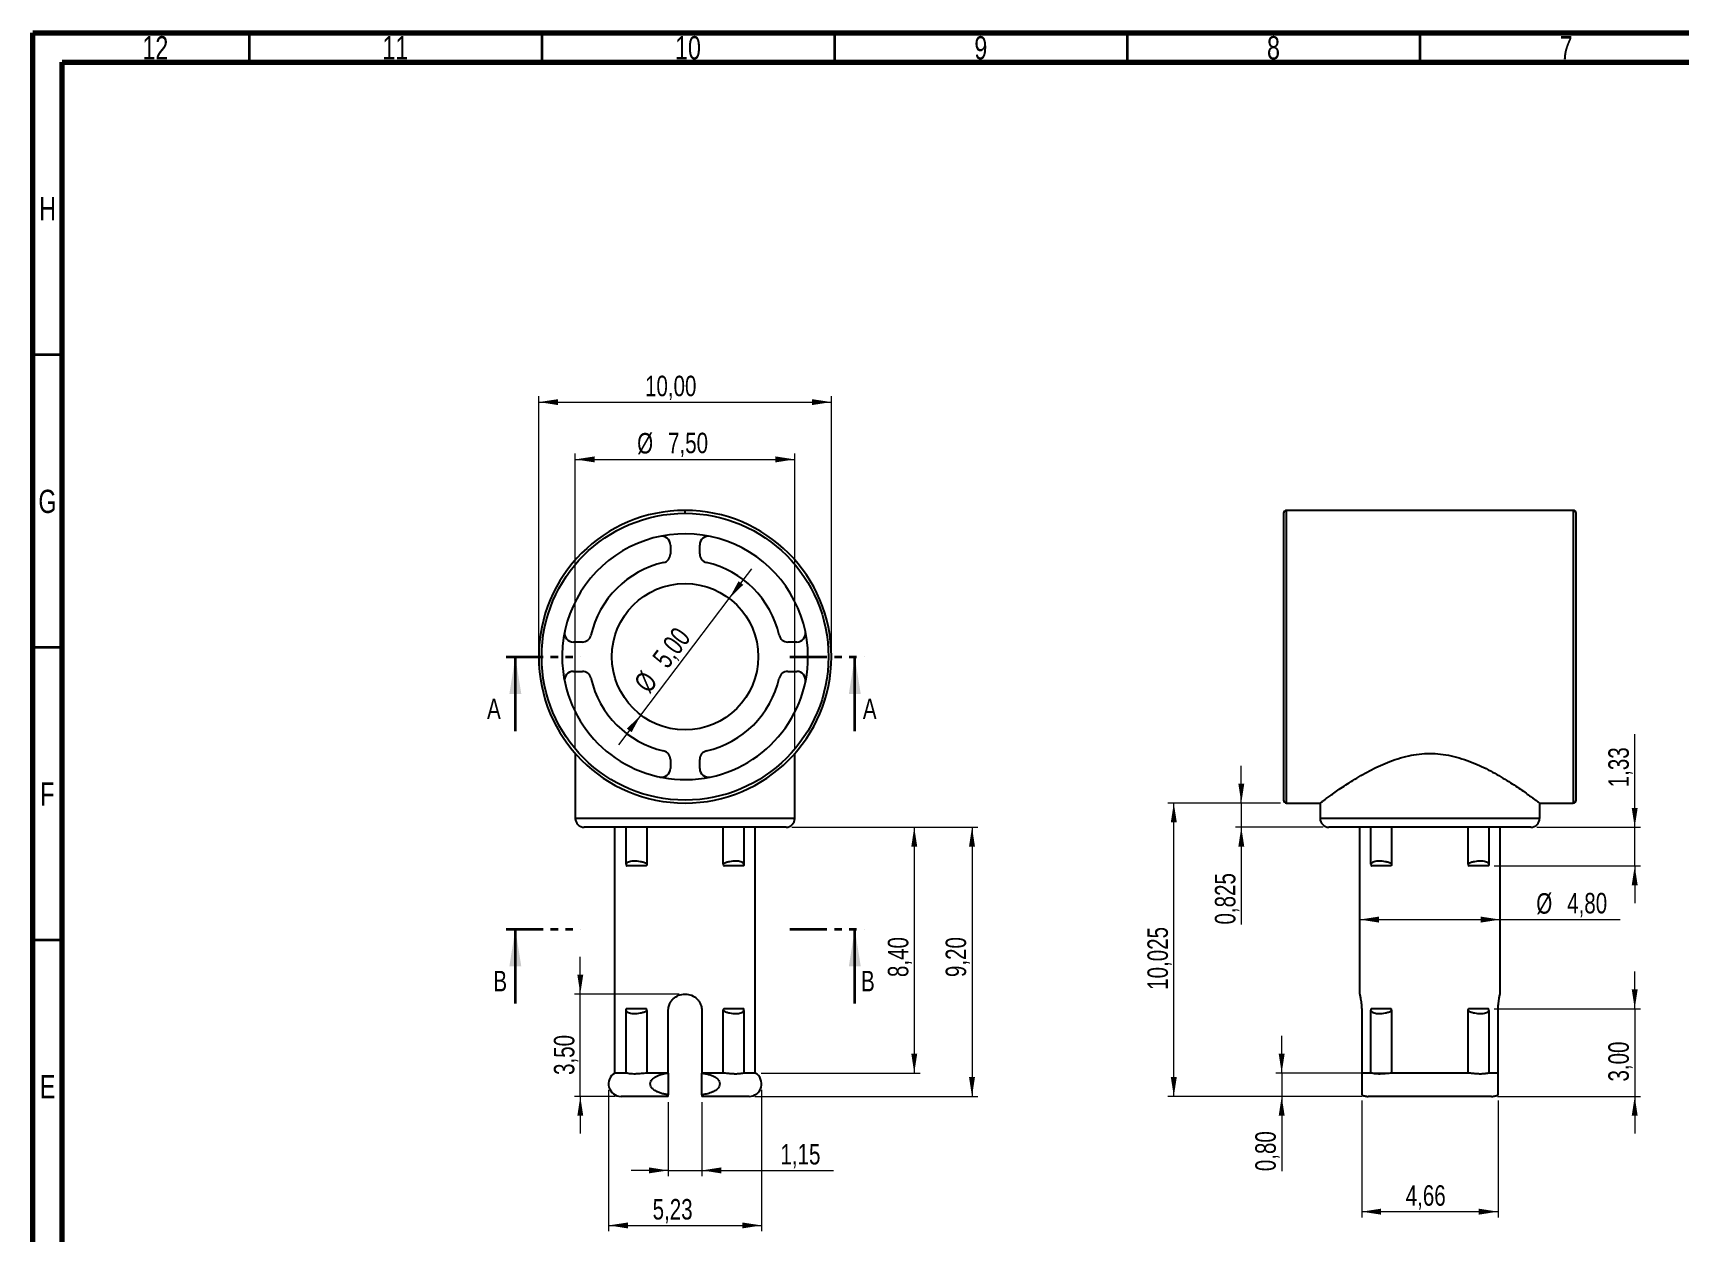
# Model space of a CAD drawing. Header units: millimetres. Extents: x 15 to 589, y 5 to 415.
# Drawn here: x 15 to 296.3, y 210.1 to 415 of the extents above; entities that cross this region are included whole.
import ezdxf

# ---------------------------------------------------------------- set-up
doc = ezdxf.new("R2010")
doc.units = ezdxf.units.MM
doc.linetypes.add('PHANTOM', pattern=[12.7, 6.35, -1.27, 1.27, -1.27, 1.27, -1.27])
doc.styles.add('SLDTEXTSTYLE0', font='TXT', dxfattribs={"width": 0.75})
doc.dimstyles.new('SLDDIMSTYLE0', dxfattribs={"dimtxt": 3.5, "dimasz": 3.302, "dimexe": 0, "dimexo": 0.0625, "dimgap": 0.875, "dimtad": 1, "dimlfac": 0.2, "dimrnd": 1e-09, "dimzin": 12, "dimdsep": 46, "dimtxsty": 'SLDTEXTSTYLE0', "dimsah": 1, "dimcen": 0.09, "dimadec": 0, "dimazin": 3, "dimtfac": 1, "dimtofl": 0, "dimtmove": 0, "dimatfit": 3, "dimfxl": 0, "dimfrac": 2, "dimtolj": 1, "dimtzin": 12, "dimarcsym": 0})
doc.dimstyles.new('SLDDIMSTYLE1', dxfattribs={"dimtxt": 3.5, "dimasz": 3.302, "dimexe": 0, "dimexo": 0.0625, "dimgap": 0.875, "dimtad": 1, "dimlfac": 0.2, "dimrnd": 1e-09, "dimzin": 12, "dimdsep": 46, "dimtxsty": 'SLDTEXTSTYLE0', "dimsah": 1, "dimcen": 0, "dimadec": 0, "dimazin": 3, "dimtfac": 1, "dimtmove": 0, "dimatfit": 3, "dimfxl": 0, "dimfrac": 2, "dimtolj": 1, "dimtzin": 12, "dimarcsym": 0})
doc.dimstyles.new('SLDDIMSTYLE2', dxfattribs={"dimtxt": 3.5, "dimasz": 3.302, "dimexe": 0, "dimexo": 0.0625, "dimgap": 0.875, "dimtad": 1, "dimlfac": 0.2, "dimrnd": 1e-09, "dimzin": 12, "dimdsep": 46, "dimtxsty": 'SLDTEXTSTYLE0', "dimsah": 1, "dimcen": 0.09, "dimadec": 0, "dimazin": 3, "dimtfac": 1, "dimtmove": 0, "dimatfit": 0, "dimfxl": 0, "dimfrac": 2, "dimtolj": 1, "dimtzin": 12, "dimarcsym": 0})
doc.dimstyles.new('SLDDIMSTYLE3', dxfattribs={"dimtxt": 3.5, "dimasz": 3.302, "dimexe": 0, "dimexo": 0.0625, "dimgap": 0.875, "dimtad": 1, "dimdec": 3, "dimlfac": 0.2, "dimrnd": 1e-09, "dimdsep": 46, "dimtxsty": 'SLDTEXTSTYLE0', "dimsah": 1, "dimcen": 0.09, "dimadec": 0, "dimazin": 2, "dimtfac": 1, "dimtdec": 3, "dimtmove": 0, "dimatfit": 0, "dimfxl": 0, "dimfrac": 2, "dimtolj": 1, "dimtzin": 12, "dimarcsym": 0})
doc.dimstyles.new('SLDDIMSTYLE4', dxfattribs={"dimtxt": 3.5, "dimasz": 3.302, "dimexe": 0, "dimexo": 0.0625, "dimgap": 0.875, "dimtad": 1, "dimlfac": 0.2, "dimrnd": 1e-09, "dimdsep": 46, "dimtxsty": 'SLDTEXTSTYLE0', "dimsah": 1, "dimcen": 0.09, "dimadec": 0, "dimazin": 2, "dimtfac": 1, "dimtmove": 0, "dimatfit": 0, "dimfxl": 0, "dimfrac": 2, "dimtolj": 1, "dimtzin": 12, "dimarcsym": 0})
doc.dimstyles.new('SLDDIMSTYLE5', dxfattribs={"dimtxt": 3.5, "dimasz": 3.302, "dimexe": 0, "dimexo": 0.0625, "dimgap": 0.875, "dimtad": 1, "dimdec": 3, "dimlfac": 0.2, "dimrnd": 1e-09, "dimzin": 12, "dimdsep": 46, "dimtxsty": 'SLDTEXTSTYLE0', "dimsah": 1, "dimcen": 0.09, "dimadec": 0, "dimazin": 3, "dimtfac": 1, "dimtdec": 3, "dimtofl": 0, "dimtmove": 0, "dimatfit": 3, "dimfxl": 0, "dimfrac": 2, "dimtolj": 1, "dimtzin": 12, "dimarcsym": 0})

# ---------------------------------------------------------------- blocks, each defined once
blk = doc.blocks.new('_D')
at = {"color": 7, "linetype": 'Continuous', "lineweight": 0}
for p, q in [((144.67, 279.3), (166.58, 279.3)), ((165.58, 279.3), (165.58, 237.3)), ((139.42, 237.3), (166.58, 237.3))]:
    blk.add_line(p, q, dxfattribs=at)
at = {"color": 7, "linetype": 'Continuous', "lineweight": 18}
for points in [[(165.58, 279.3), (165.08, 276), (166.09, 276)], [(165.58, 237.3), (166.09, 240.61), (165.08, 240.61)]]:
    blk.add_solid(points, dxfattribs=at)
at = {"color": 7, "linetype": 'Continuous', "lineweight": 18, "insert": (161.07, 253.7), "char_height": 3.5, "attachment_point": 1, "rotation": 90, "style": 'SLDTEXTSTYLE0'}
blk.add_mtext('8,40', dxfattribs=at)
blk = doc.blocks.new('_D_1')
at = {"color": 7, "linetype": 'Continuous', "lineweight": 0}
for p, q in [((144.67, 279.3), (176.45, 279.3)), ((175.45, 279.3), (175.45, 233.3)), ((138.36, 233.3), (176.45, 233.3))]:
    blk.add_line(p, q, dxfattribs=at)
at = {"color": 7, "linetype": 'Continuous', "lineweight": 18}
for points in [[(175.45, 279.3), (174.94, 276), (175.96, 276)], [(175.45, 233.3), (175.96, 236.61), (174.94, 236.61)]]:
    blk.add_solid(points, dxfattribs=at)
at = {"color": 7, "linetype": 'Continuous', "lineweight": 18, "insert": (170.94, 253.7), "char_height": 3.5, "attachment_point": 1, "rotation": 90, "style": 'SLDTEXTSTYLE0'}
blk.add_mtext('9,20', dxfattribs=at)
blk = doc.blocks.new('_D_2')
at = {"color": 7, "linetype": 'Continuous', "lineweight": 0}
for p, q in [((107.67, 292.89), (107.67, 343.14)), ((145.17, 292.89), (145.17, 343.14)), ((107.67, 342.14), (145.17, 342.14))]:
    blk.add_line(p, q, dxfattribs=at)
at = {"color": 7, "linetype": 'Continuous', "lineweight": 18}
for points in [[(107.67, 342.14), (110.98, 341.63), (110.98, 342.65)], [(145.17, 342.14), (141.87, 342.65), (141.87, 341.63)]]:
    blk.add_solid(points, dxfattribs=at)
at = {"color": 7, "linetype": 'Continuous', "lineweight": 18, "char_height": 3.5, "attachment_point": 1, "style": 'SLDTEXTSTYLE0'}
for s, insert in [('%%c', (118.24, 346.65)), ('7,50', (123.52, 346.7))]:
    blk.add_mtext(s, dxfattribs=dict(at, insert=insert))
blk = doc.blocks.new('_D_3')
at = {"color": 7, "linetype": 'Continuous', "lineweight": 0}
for p, q in [((101.42, 309.43), (101.42, 352.93)), ((101.42, 351.93), (151.42, 351.93)), ((151.42, 309.43), (151.42, 352.93))]:
    blk.add_line(p, q, dxfattribs=at)
at = {"color": 7, "linetype": 'Continuous', "lineweight": 18}
for points in [[(101.42, 351.93), (104.73, 351.42), (104.73, 352.43)], [(151.42, 351.93), (148.12, 352.43), (148.12, 351.42)]]:
    blk.add_solid(points, dxfattribs=at)
at = {"color": 7, "linetype": 'Continuous', "lineweight": 18, "insert": (119.58, 356.44), "char_height": 3.5, "attachment_point": 1, "style": 'SLDTEXTSTYLE0'}
blk.add_mtext('10,00', dxfattribs=at)
blk = doc.blocks.new('_D_4')
at = {"color": 7, "linetype": 'Continuous', "lineweight": 0}
for p, q in [((133.97, 318.39), (137.81, 323.45)), ((118.88, 298.47), (133.97, 318.39)), ((118.88, 298.47), (115.04, 293.4))]:
    blk.add_line(p, q, dxfattribs=at)
at = {"color": 7, "linetype": 'Continuous', "lineweight": 18}
for points in [[(133.97, 318.39), (136.37, 320.72), (135.56, 321.33)], [(118.88, 298.47), (116.48, 296.14), (117.29, 295.53)]]:
    blk.add_solid(points, dxfattribs=at)
at = {"color": 7, "linetype": 'Continuous', "lineweight": 18, "char_height": 3.5, "attachment_point": 1, "rotation": 52.853, "style": 'SLDTEXTSTYLE0'}
for s, insert in [('5,00', (120.63, 308.33)), ('%%c', (117.48, 304.1))]:
    blk.add_mtext(s, dxfattribs=dict(at, insert=insert))
blk = doc.blocks.new('_D_5')
at = {"color": 7, "linetype": 'Continuous', "lineweight": 0}
for p, q in [((123.55, 232.3), (123.55, 219.67)), ((129.3, 232.3), (129.3, 219.67)), ((123.55, 220.67), (117.2, 220.67)), ((123.55, 220.67), (129.3, 220.67)), ((129.3, 220.67), (151.77, 220.67))]:
    blk.add_line(p, q, dxfattribs=at)
at = {"color": 7, "linetype": 'Continuous', "lineweight": 18}
for points in [[(123.55, 220.67), (120.25, 221.18), (120.25, 220.16)], [(129.3, 220.67), (132.6, 220.16), (132.6, 221.18)]]:
    blk.add_solid(points, dxfattribs=at)
at = {"color": 7, "linetype": 'Continuous', "lineweight": 18, "insert": (142.72, 225.18), "char_height": 3.5, "attachment_point": 1, "style": 'SLDTEXTSTYLE0'}
blk.add_mtext('1,15', dxfattribs=at)
blk = doc.blocks.new('_D_6')
at = {"color": 7, "linetype": 'Continuous', "lineweight": 0}
for p, q in [((108.52, 250.8), (108.52, 257.15)), ((125.42, 250.8), (107.52, 250.8)), ((108.52, 233.3), (108.52, 250.8)), ((114.49, 233.3), (107.52, 233.3)), ((108.52, 233.3), (108.52, 226.95))]:
    blk.add_line(p, q, dxfattribs=at)
at = {"color": 7, "linetype": 'Continuous', "lineweight": 18}
for points in [[(108.52, 250.8), (109.03, 254.11), (108.02, 254.11)], [(108.52, 233.3), (108.02, 230), (109.03, 230)]]:
    blk.add_solid(points, dxfattribs=at)
at = {"color": 7, "linetype": 'Continuous', "lineweight": 18, "insert": (104.01, 236.98), "char_height": 3.5, "attachment_point": 1, "rotation": 90, "style": 'SLDTEXTSTYLE0'}
blk.add_mtext('3,50', dxfattribs=at)
blk = doc.blocks.new('_D_7')
at = {"color": 7, "linetype": 'Continuous', "lineweight": 0}
for p, q in [((113.35, 234.45), (113.35, 210.27)), ((139.5, 234.45), (139.5, 210.27)), ((113.35, 211.27), (139.5, 211.27))]:
    blk.add_line(p, q, dxfattribs=at)
at = {"color": 7, "linetype": 'Continuous', "lineweight": 18}
for points in [[(113.35, 211.27), (116.65, 210.76), (116.65, 211.77)], [(139.5, 211.27), (136.2, 211.77), (136.2, 210.76)]]:
    blk.add_solid(points, dxfattribs=at)
at = {"color": 7, "linetype": 'Continuous', "lineweight": 18, "insert": (120.88, 215.78), "char_height": 3.5, "attachment_point": 1, "style": 'SLDTEXTSTYLE0'}
blk.add_mtext('5,23', dxfattribs=at)
blk = doc.blocks.new('_D_8')
at = {"color": 7, "linetype": 'Continuous', "lineweight": 0}
for p, q in [((221.46, 283.43), (221.46, 289.78)), ((228.18, 283.43), (220.46, 283.43)), ((221.46, 283.43), (221.46, 279.3)), ((235.43, 279.3), (220.46, 279.3)), ((221.46, 279.3), (221.46, 262.68))]:
    blk.add_line(p, q, dxfattribs=at)
at = {"color": 7, "linetype": 'Continuous', "lineweight": 18}
for points in [[(221.46, 283.43), (221.97, 286.73), (220.96, 286.73)], [(221.46, 279.3), (220.96, 276), (221.97, 276)]]:
    blk.add_solid(points, dxfattribs=at)
at = {"color": 7, "linetype": 'Continuous', "lineweight": 18, "insert": (216.95, 262.68), "char_height": 3.5, "attachment_point": 1, "rotation": 90, "style": 'SLDTEXTSTYLE0'}
blk.add_mtext('0,825', dxfattribs=at)
blk = doc.blocks.new('_D_9')
at = {"color": 7, "linetype": 'Continuous', "lineweight": 0}
for p, q in [((228.36, 237.3), (228.36, 243.65)), ((246.15, 237.3), (227.36, 237.3)), ((228.36, 237.3), (228.36, 233.3)), ((242.14, 233.3), (227.36, 233.3)), ((228.36, 233.3), (228.36, 220.54))]:
    blk.add_line(p, q, dxfattribs=at)
at = {"color": 7, "linetype": 'Continuous', "lineweight": 18}
for points in [[(228.36, 237.3), (228.87, 240.61), (227.85, 240.61)], [(228.36, 233.3), (227.85, 230), (228.87, 230)]]:
    blk.add_solid(points, dxfattribs=at)
at = {"color": 7, "linetype": 'Continuous', "lineweight": 18, "insert": (223.85, 220.54), "char_height": 3.5, "attachment_point": 1, "rotation": 90, "style": 'SLDTEXTSTYLE0'}
blk.add_mtext('0,80', dxfattribs=at)
blk = doc.blocks.new('_D_10')
at = {"color": 7, "linetype": 'Continuous', "lineweight": 0}
for p, q in [((241.68, 263.52), (265.68, 263.52)), ((265.68, 263.52), (286.19, 263.52))]:
    blk.add_line(p, q, dxfattribs=at)
at = {"color": 7, "linetype": 'Continuous', "lineweight": 18}
for points in [[(241.68, 263.52), (244.98, 263.01), (244.98, 264.03)], [(265.68, 263.52), (262.38, 264.03), (262.38, 263.01)]]:
    blk.add_solid(points, dxfattribs=at)
at = {"color": 7, "linetype": 'Continuous', "lineweight": 18, "char_height": 3.5, "attachment_point": 1, "style": 'SLDTEXTSTYLE0'}
for s, insert in [('%%c', (271.86, 268.03)), ('4,80', (277.14, 268.08))]:
    blk.add_mtext(s, dxfattribs=dict(at, insert=insert))
blk = doc.blocks.new('_D_11')
at = {"color": 7, "linetype": 'Continuous', "lineweight": 0}
for p, q in [((288.68, 279.3), (288.68, 295.17)), ((271.93, 279.3), (289.68, 279.3)), ((288.68, 272.68), (288.68, 279.3)), ((264.65, 272.68), (289.68, 272.68)), ((288.68, 272.68), (288.68, 266.33))]:
    blk.add_line(p, q, dxfattribs=at)
at = {"color": 7, "linetype": 'Continuous', "lineweight": 18}
for points in [[(288.68, 279.3), (289.19, 282.61), (288.17, 282.61)], [(288.68, 272.68), (288.17, 269.38), (289.19, 269.38)]]:
    blk.add_solid(points, dxfattribs=at)
at = {"color": 7, "linetype": 'Continuous', "lineweight": 18, "insert": (284.17, 286.12), "char_height": 3.5, "attachment_point": 1, "rotation": 90, "style": 'SLDTEXTSTYLE0'}
blk.add_mtext('1,33', dxfattribs=at)
blk = doc.blocks.new('_D_12')
at = {"color": 7, "linetype": 'Continuous', "lineweight": 0}
for p, q in [((288.68, 248.3), (288.68, 254.65)), ((264.65, 248.3), (289.68, 248.3)), ((288.68, 248.3), (288.68, 233.3)), ((265.23, 233.3), (289.68, 233.3)), ((288.68, 233.3), (288.68, 226.95))]:
    blk.add_line(p, q, dxfattribs=at)
at = {"color": 7, "linetype": 'Continuous', "lineweight": 18}
for points in [[(288.68, 248.3), (289.19, 251.61), (288.17, 251.61)], [(288.68, 233.3), (288.17, 230), (289.19, 230)]]:
    blk.add_solid(points, dxfattribs=at)
at = {"color": 7, "linetype": 'Continuous', "lineweight": 18, "insert": (284.17, 235.85), "char_height": 3.5, "attachment_point": 1, "rotation": 90, "style": 'SLDTEXTSTYLE0'}
blk.add_mtext('3,00', dxfattribs=at)
blk = doc.blocks.new('_D_13')
at = {"color": 7, "linetype": 'Continuous', "lineweight": 0}
for p, q in [((242.03, 232.59), (242.03, 212.62)), ((265.33, 232.59), (265.33, 212.62)), ((242.03, 213.62), (265.33, 213.62))]:
    blk.add_line(p, q, dxfattribs=at)
at = {"color": 7, "linetype": 'Continuous', "lineweight": 18}
for points in [[(242.03, 213.62), (245.33, 213.11), (245.33, 214.13)], [(265.33, 213.62), (262.03, 214.13), (262.03, 213.11)]]:
    blk.add_solid(points, dxfattribs=at)
at = {"color": 7, "linetype": 'Continuous', "lineweight": 18, "insert": (249.55, 218.13), "char_height": 3.5, "attachment_point": 1, "style": 'SLDTEXTSTYLE0'}
blk.add_mtext('4,66', dxfattribs=at)
blk = doc.blocks.new('_D_14')
at = {"color": 7, "linetype": 'Continuous', "lineweight": 0}
for p, q in [((228.18, 283.43), (208.93, 283.43)), ((209.93, 233.3), (209.93, 283.43)), ((242.14, 233.3), (208.93, 233.3))]:
    blk.add_line(p, q, dxfattribs=at)
at = {"color": 7, "linetype": 'Continuous', "lineweight": 18}
for points in [[(209.93, 283.43), (209.42, 280.13), (210.44, 280.13)], [(209.93, 233.3), (210.44, 236.61), (209.42, 236.61)]]:
    blk.add_solid(points, dxfattribs=at)
at = {"color": 7, "linetype": 'Continuous', "lineweight": 18, "insert": (205.42, 251.52), "char_height": 3.5, "attachment_point": 1, "rotation": 90, "style": 'SLDTEXTSTYLE0'}
blk.add_mtext('10,025', dxfattribs=at)

msp = doc.modelspace()

# ---------------------------------------------------------------- linework, layer by layer
at = {"color": 7, "linetype": 'Continuous', "lineweight": 70}
for p, q in [((15, 5), (15, 415)), ((15, 415), (589, 415)), ((20, 10), (20, 410)), ((20, 410), (584, 410))]:
    msp.add_line(p, q, dxfattribs=at)
at = {"color": 7, "linetype": 'Continuous', "lineweight": 35}
for p, q in [((52, 410), (52, 415)), ((102, 410), (102, 415)), ((152, 410), (152, 415)), ((202, 410), (202, 415)), ((252, 410), (252, 415)), ((20, 360), (15, 360)), ((20, 310), (15, 310)), ((97.4247, 295.7299), (97.4247, 308.4299)), ((155.4247, 295.7299), (155.4247, 308.4299)), ((97.4247, 249.2009), (97.4247, 261.9009)), ((155.4247, 249.2009), (155.4247, 261.9009)), ((20, 260), (15, 260))]:
    msp.add_line(p, q, dxfattribs=at)
at = {"color": 7, "linetype": 'Continuous', "lineweight": 25}
for p, q in [((126.4247, 332.9299), (126.4247, 333.4299)), ((228.683, 332.9299), (228.683, 283.9299)), ((278.183, 333.4299), (229.183, 333.4299)), ((229.183, 283.4299), (229.183, 333.4299)), ((278.683, 308.4299), (278.683, 332.9299)), ((123.9247, 327.5152), (123.9247, 325.9798)), ((128.9247, 325.9798), (128.9247, 327.5152)), ((108.8747, 310.9299), (107.3393, 310.9299)), ((145.51, 310.9299), (143.9746, 310.9299)), ((278.183, 308.4299), (278.183, 283.4299)), ((278.683, 283.9299), (278.683, 308.4299)), ((107.3393, 305.9299), (108.8747, 305.9299)), ((143.9746, 305.9299), (145.51, 305.9299)), ((107.6747, 291.8939), (107.6747, 280.8049)), ((123.9247, 290.8799), (123.9247, 289.3445)), ((128.9247, 289.3445), (128.9247, 290.8799)), ((145.1747, 280.8049), (145.1747, 291.8939)), ((229.183, 283.4299), (234.933, 283.4299)), ((234.933, 283.4299), (234.933, 280.8049)), ((272.433, 283.4299), (278.183, 283.4299)), ((272.433, 283.4299), (272.433, 280.8049)), ((126.4247, 279.3049), (109.1747, 279.3049)), ((114.4247, 237.3049), (114.4247, 279.3049)), ((116.3578, 272.9904), (116.3578, 279.3049)), ((119.8933, 279.3049), (119.8933, 272.9904)), ((145.1747, 280.8049), (126.4247, 280.8049)), ((143.6747, 279.3049), (126.4247, 279.3049)), ((132.956, 272.9904), (132.956, 279.3049)), ((136.4915, 279.3049), (136.4915, 272.9904)), ((138.4247, 237.3049), (138.4247, 279.3049)), ((253.683, 280.8049), (234.933, 280.8049)), ((253.683, 279.3049), (236.433, 279.3049)), ((241.683, 279.3049), (241.683, 250.8049)), ((243.6161, 272.9904), (243.6161, 279.3049)), ((247.1517, 279.3049), (247.1517, 272.9904)), ((272.433, 280.8049), (253.683, 280.8049)), ((270.933, 279.3049), (253.683, 279.3049)), ((260.2143, 272.9904), (260.2143, 279.3049)), ((263.7499, 279.3049), (263.7499, 272.9904)), ((265.683, 250.8049), (265.683, 279.3049)), ((116.3578, 237.3049), (116.3578, 247.9944)), ((119.8933, 247.9944), (119.8933, 237.3049)), ((123.5497, 237.3049), (123.5497, 247.9299)), ((129.2997, 247.9299), (129.2997, 237.3049)), ((132.956, 237.3049), (132.956, 247.9944)), ((136.4915, 247.9944), (136.4915, 237.3049)), ((242.0325, 247.9299), (242.0325, 237.3049)), ((243.6161, 237.3049), (243.6161, 247.9944)), ((247.1517, 247.9944), (247.1517, 237.3049)), ((260.2143, 237.3049), (260.2143, 247.9944)), ((263.7499, 247.9944), (263.7499, 237.3049)), ((265.3335, 237.3049), (265.3335, 247.9299)), ((116.3578, 237.3049), (114.4247, 237.3049)), ((123.5497, 237.3049), (119.8933, 237.3049)), ((123.5497, 237.3049), (123.5497, 233.5897)), ((132.956, 237.3049), (129.2997, 237.3049)), ((129.2997, 233.5897), (129.2997, 237.3049)), ((138.4247, 237.3049), (136.4915, 237.3049)), ((243.6161, 237.3049), (242.0325, 237.3049)), ((260.2143, 237.3049), (247.1517, 237.3049)), ((265.3335, 237.3049), (263.7499, 237.3049)), ((123.5497, 233.3049), (115.4921, 233.3049)), ((137.3572, 233.3049), (129.2997, 233.3049)), ((264.2308, 233.3049), (243.1352, 233.3049))]:
    msp.add_line(p, q, dxfattribs=at)
at = {"color": 8, "linetype": 'Continuous', "lineweight": 25}
for p, q in [((278.183, 333.4299), (278.183, 308.4299)), ((126.4247, 280.8049), (107.6747, 280.8049))]:
    msp.add_line(p, q, dxfattribs=at)
at = {"color": 7, "linetype": 'PHANTOM', "lineweight": 35}
for p, q in [((95.8372, 308.4299), (108.5435, 308.4299)), ((144.3122, 308.4299), (157.0122, 308.4299)), ((95.8372, 261.9009), (108.5435, 261.9009)), ((144.3122, 261.9009), (157.0122, 261.9009))]:
    msp.add_line(p, q, dxfattribs=at)
at = {"color": 7, "linetype": 'Continuous', "lineweight": 25}
for radius in [24.5, 12.5]:
    msp.add_circle((126.4247, 308.4299), radius, dxfattribs=at)
for centre, radius, start, end in [((126.4247, 308.4299), 25, 90, 270), ((126.4247, 308.4299), 25, 270, 90), ((229.183, 332.9299), 0.5, 90, 180), ((278.183, 332.9299), 0.5, 0, 90), ((126.4247, 308.4299), 21, 0, 186.837141), ((122.4247, 327.5152), 1.5, 0, 101.837004), ((130.4247, 327.5152), 1.5, 78.162996, 180), ((126.4247, 308.4299), 16.5, 102.839588, 167.160412), ((122.4247, 325.9798), 1.5, 282.839588, 0), ((130.4247, 325.9798), 1.5, 180, 257.160412), ((126.4247, 308.4299), 16.5, 12.839588, 77.160412), ((107.3393, 312.4299), 1.5, 168.162996, 270), ((145.51, 312.4299), 1.5, 270, 11.837004), ((108.8747, 312.4299), 1.5, 270, 347.160412), ((143.9746, 312.4299), 1.5, 192.839588, 270), ((126.4247, 308.4299), 21, 186.837141, 0), ((107.3393, 304.4299), 1.5, 90, 191.837004), ((108.8747, 304.4299), 1.5, 12.839588, 90), ((126.4247, 308.4299), 16.5, 192.839588, 257.160412), ((126.4247, 308.4299), 16.5, 282.839588, 347.160412), ((143.9746, 304.4299), 1.5, 90, 167.160412), ((145.51, 304.4299), 1.5, 348.162996, 90), ((122.4247, 290.8799), 1.5, 0, 77.160412), ((130.4247, 290.8799), 1.5, 102.839588, 180), ((122.4247, 289.3445), 1.5, 258.162996, 0), ((130.4247, 289.3445), 1.5, 180, 281.837004), ((229.183, 283.9299), 0.5, 180, 270), ((278.183, 283.9299), 0.5, 270, 0), ((109.1747, 280.8049), 1.5, 180, 270), ((143.6747, 280.8049), 1.5, 270, 0), ((236.433, 280.8049), 1.5, 180, 270), ((270.933, 280.8049), 1.5, 270, 0), ((115.4921, 235.4473), 2.1424, 119.883098, 270), ((137.3572, 235.4473), 2.1424, 270, 60.116902)]:
    msp.add_arc(centre, radius, start, end, dxfattribs=at)
for points, knots in [([(234.933, 283.4299), (234.9366, 283.4326), (234.9438, 283.4381), (235.0024, 283.4824), (235.0959, 283.5527), (235.2277, 283.6514), (235.3971, 283.7773), (235.6041, 283.9303), (235.8487, 284.1099), (236.1309, 284.3158), (236.8035, 284.8025), (238.1269, 285.7488), (240.4655, 287.2883), (243.2265, 288.927), (246.4198, 290.4522), (249.9139, 291.601), (253.6823, 292.0346), (257.4516, 291.6016), (260.9453, 290.4525), (264.1393, 288.9271), (266.9001, 287.2885), (269.239, 285.7489), (270.6694, 284.7262), (271.4746, 284.1419), (271.9034, 283.8262), (272.2075, 283.5999), (272.3979, 283.4566), (272.4213, 283.4388), (272.433, 283.4299)], [0, 0, 0, 0, 0.013681373, 0.027351595, 0.041037882, 0.054767351, 0.068566867, 0.082462887, 0.096481323, 0.110647414, 0.124985619, 0.186971491, 0.250785573, 0.315383178, 0.376628464, 0.44069701, 0.500016244, 0.559304303, 0.623405442, 0.684637825, 0.749248357, 0.813049616, 0.875048284, 0.90072193, 0.925903069, 0.950739716, 0.975386093, 1, 1, 1, 1]), ([(116.358, 272.9897), (116.3575, 272.9787), (116.3558, 272.9418), (116.3645, 272.8691), (116.3843, 272.7749), (116.4171, 272.6952), (116.4464, 272.6828), (116.4534, 272.6799)], [0, 0, 0, 0, 0.08692369, 0.29200571, 0.57614458, 0.89862553, 1, 1, 1, 1]), ([(119.892, 272.9887), (119.747, 273.1145), (119.5578, 273.1958), (119.1858, 273.3267), (118.9953, 273.3724), (118.4373, 273.4781), (118.0835, 273.5066), (117.4424, 273.5049), (117.1553, 273.4827), (116.796, 273.3766), (116.6881, 273.3281), (116.4994, 273.1945), (116.4161, 273.1151), (116.358, 272.9896)], [0, 0, 0, 0, 0.125, 0.125, 0.25, 0.25, 0.5, 0.5, 0.75, 0.75, 0.875, 0.875, 1, 1, 1, 1]), ([(119.8926, 272.9884), (119.8907, 272.9497), (119.8871, 272.8767), (119.8554, 272.7811), (119.8139, 272.7218), (119.7781, 272.6877), (119.757, 272.6822), (119.7483, 272.6799)], [0, 0, 0, 0, 0.30566532, 0.57704164, 0.79620907, 0.91556978, 1, 1, 1, 1]), ([(132.9567, 272.9897), (132.9553, 272.9787), (132.9508, 272.9418), (132.967, 272.8691), (132.9968, 272.7749), (133.0464, 272.6952), (133.0905, 272.6828), (133.101, 272.6799)], [0, 0, 0, 0, 0.08692431, 0.29200554, 0.57614311, 0.89862487, 1, 1, 1, 1]), ([(136.4911, 272.9887), (136.4331, 273.1145), (136.3504, 273.1958), (136.1608, 273.3267), (136.0519, 273.3724), (135.6927, 273.4781), (135.4095, 273.5066), (134.7696, 273.5049), (134.4077, 273.4827), (133.8498, 273.3766), (133.662, 273.3281), (133.2928, 273.1945), (133.102, 273.1151), (132.9566, 272.9896)], [0, 0, 0, 0, 0.125, 0.125, 0.25, 0.25, 0.5, 0.5, 0.75, 0.75, 0.875, 0.875, 1, 1, 1, 1]), ([(136.491, 272.9884), (136.4898, 272.9497), (136.4875, 272.8767), (136.4668, 272.7811), (136.4396, 272.7218), (136.4159, 272.6877), (136.4018, 272.6822), (136.3959, 272.6799)], [0, 0, 0, 0, 0.30566442, 0.57704034, 0.79620808, 0.91556937, 1, 1, 1, 1]), ([(243.6164, 272.9897), (243.6158, 272.9787), (243.6141, 272.9418), (243.6228, 272.8691), (243.6426, 272.7749), (243.6754, 272.6952), (243.7047, 272.6828), (243.7117, 272.6799)], [0, 0, 0, 0, 0.08692431, 0.29200554, 0.57614311, 0.89862487, 1, 1, 1, 1]), ([(247.1504, 272.9887), (247.0053, 273.1145), (246.8162, 273.1958), (246.4442, 273.3267), (246.2536, 273.3724), (245.6957, 273.4781), (245.3419, 273.5066), (244.7008, 273.5049), (244.4137, 273.4827), (244.0543, 273.3766), (243.9464, 273.3281), (243.7577, 273.1945), (243.6744, 273.1151), (243.6163, 272.9896)], [0, 0, 0, 0, 0.125, 0.125, 0.25, 0.25, 0.5, 0.5, 0.75, 0.75, 0.875, 0.875, 1, 1, 1, 1]), ([(247.1509, 272.9884), (247.149, 272.9497), (247.1455, 272.8767), (247.1137, 272.7811), (247.0722, 272.7218), (247.0365, 272.6877), (247.0154, 272.6822), (247.0066, 272.6799)], [0, 0, 0, 0, 0.30566442, 0.57704034, 0.79620808, 0.91556937, 1, 1, 1, 1]), ([(260.2157, 272.9889), (260.2143, 272.9779), (260.2094, 272.9411), (260.2256, 272.8685), (260.2553, 272.7747), (260.3047, 272.6952), (260.3488, 272.6828), (260.3593, 272.6799)], [0, 0, 0, 0, 0.08770211, 0.29237072, 0.5752705, 0.89827902, 1, 1, 1, 1]), ([(263.7495, 272.9888), (263.6914, 273.1145), (263.6084, 273.1958), (263.4194, 273.327), (263.3111, 273.3729), (262.9516, 273.4778), (262.6655, 273.5063), (262.0258, 273.509), (261.6724, 273.4786), (261.1131, 273.3721), (260.9217, 273.3265), (260.5491, 273.1959), (260.3605, 273.1146), (260.2156, 272.9888)], [0, 0, 0, 0, 0.125, 0.125, 0.25, 0.25, 0.5, 0.5, 0.75, 0.75, 0.875, 0.875, 1, 1, 1, 1]), ([(263.7494, 272.9884), (263.7482, 272.9497), (263.7459, 272.8768), (263.7252, 272.7811), (263.6979, 272.7218), (263.6742, 272.6877), (263.6601, 272.6822), (263.6543, 272.6799)], [0, 0, 0, 0, 0.30554411, 0.5769441, 0.79614146, 0.91553294, 1, 1, 1, 1]), ([(123.5497, 247.9299), (123.5544, 248.0559), (123.5638, 248.3071), (123.6403, 248.6779), (123.7816, 249.0936), (124.0189, 249.539), (124.4963, 250.1189), (125.2921, 250.6542), (126.4246, 250.8801), (127.5573, 250.6542), (128.3527, 250.119), (128.8308, 249.539), (129.0955, 249.0388), (129.268, 248.4962), (129.2891, 248.1186), (129.2997, 247.9299)], [0, 0, 0, 0, 0.04185608, 0.08338532, 0.12534784, 0.18785925, 0.25071204, 0.37546321, 0.50005848, 0.62465374, 0.74940491, 0.81222945, 0.87476908, 0.93743033, 1, 1, 1, 1]), ([(241.683, 250.8049), (241.6841, 250.8002), (241.6864, 250.791), (241.7046, 250.7144), (241.7368, 250.5728), (241.7883, 250.3355), (241.8563, 249.9752), (241.9253, 249.539), (241.9833, 249.0388), (242.0246, 248.4962), (242.0299, 248.1186), (242.0325, 247.9299)], [0, 0, 0, 0, 0.08343108, 0.16630168, 0.25005721, 0.37496498, 0.50012463, 0.62544408, 0.75019521, 0.87518894, 1, 1, 1, 1]), ([(265.3335, 247.9299), (265.3347, 248.0559), (265.337, 248.3071), (265.3556, 248.6779), (265.3888, 249.0936), (265.4408, 249.5391), (265.5096, 249.975), (265.5778, 250.3359), (265.6352, 250.6005), (265.6752, 250.7734), (265.6804, 250.7944), (265.683, 250.8049)], [0, 0, 0, 0, 0.08349272, 0.16633348, 0.25003851, 0.37473359, 0.50010966, 0.62521325, 0.75017752, 0.87521635, 1, 1, 1, 1]), ([(116.3581, 247.996), (116.4162, 247.8702), (116.4992, 247.789), (116.6883, 247.6578), (116.7966, 247.6119), (117.1561, 247.5069), (117.4421, 247.4784), (118.0818, 247.4757), (118.4353, 247.5062), (118.9946, 247.6126), (119.1859, 247.6582), (119.5585, 247.7889), (119.7471, 247.8701), (119.8921, 247.9959)], [0, 0, 0, 0, 0.125, 0.125, 0.25, 0.25, 0.5, 0.5, 0.75, 0.75, 0.875, 0.875, 1, 1, 1, 1]), ([(116.3582, 247.9963), (116.3594, 248.035), (116.3617, 248.108), (116.3824, 248.2036), (116.4097, 248.2629), (116.4334, 248.297), (116.4475, 248.3026), (116.4534, 248.3049)], [0, 0, 0, 0, 0.30554001, 0.57694524, 0.79614212, 0.91553224, 1, 1, 1, 1]), ([(119.8919, 247.9958), (119.8934, 248.0068), (119.8982, 248.0436), (119.8821, 248.1162), (119.8524, 248.21), (119.803, 248.2895), (119.7589, 248.3019), (119.7483, 248.3049)], [0, 0, 0, 0, 0.08770251, 0.29237049, 0.57526933, 0.89827789, 1, 1, 1, 1]), ([(132.9568, 247.9964), (132.9586, 248.035), (132.9622, 248.108), (132.994, 248.2036), (133.0354, 248.2629), (133.0712, 248.297), (133.0923, 248.3026), (133.101, 248.3049)], [0, 0, 0, 0, 0.30568151, 0.57706291, 0.7962239, 0.91557655, 1, 1, 1, 1]), ([(132.9573, 247.9961), (133.1024, 247.8703), (133.2915, 247.789), (133.6636, 247.658), (133.8542, 247.6123), (134.4123, 247.5066), (134.766, 247.4782), (135.4069, 247.4798), (135.6939, 247.502), (136.0532, 247.6081), (136.1611, 247.6566), (136.3499, 247.7903), (136.4332, 247.8697), (136.4913, 247.9951)], [0, 0, 0, 0, 0.125, 0.125, 0.25, 0.25, 0.5, 0.5, 0.75, 0.75, 0.875, 0.875, 1, 1, 1, 1]), ([(136.4913, 247.9951), (136.4918, 248.006), (136.4935, 248.0429), (136.4848, 248.1157), (136.465, 248.2098), (136.4322, 248.2895), (136.4029, 248.3019), (136.3959, 248.3049)], [0, 0, 0, 0, 0.08692538, 0.29200115, 0.57613171, 0.89862148, 1, 1, 1, 1]), ([(243.6166, 247.9964), (243.6179, 248.035), (243.6202, 248.108), (243.6408, 248.2036), (243.6681, 248.2629), (243.6918, 248.297), (243.7059, 248.3026), (243.7117, 248.3049)], [0, 0, 0, 0, 0.30568151, 0.57706291, 0.7962239, 0.91557655, 1, 1, 1, 1]), ([(243.6166, 247.9961), (243.6746, 247.8703), (243.7572, 247.789), (243.947, 247.658), (244.056, 247.6123), (244.4154, 247.5066), (244.6984, 247.4782), (245.338, 247.4798), (245.6998, 247.502), (246.2577, 247.6081), (246.4455, 247.6566), (246.8148, 247.7903), (247.0056, 247.8697), (247.1511, 247.9951)], [0, 0, 0, 0, 0.125, 0.125, 0.25, 0.25, 0.5, 0.5, 0.75, 0.75, 0.875, 0.875, 1, 1, 1, 1]), ([(247.151, 247.9951), (247.1523, 248.006), (247.1568, 248.0429), (247.1407, 248.1157), (247.1108, 248.2098), (247.0613, 248.2895), (247.0172, 248.3019), (247.0066, 248.3049)], [0, 0, 0, 0, 0.08692538, 0.29200115, 0.57613171, 0.89862148, 1, 1, 1, 1]), ([(260.215, 247.9963), (260.2169, 248.035), (260.2204, 248.108), (260.2522, 248.2036), (260.2937, 248.2629), (260.3295, 248.297), (260.3506, 248.3026), (260.3593, 248.3049)], [0, 0, 0, 0, 0.30553963, 0.57694467, 0.79614169, 0.91553207, 1, 1, 1, 1]), ([(260.2156, 247.996), (260.3607, 247.8702), (260.5502, 247.789), (260.9215, 247.6578), (261.1115, 247.6119), (261.67, 247.5069), (262.0261, 247.4784), (262.6651, 247.4757), (262.95, 247.5062), (263.3103, 247.6126), (263.4192, 247.6582), (263.6089, 247.7889), (263.6915, 247.8701), (263.7495, 247.9959)], [0, 0, 0, 0, 0.125, 0.125, 0.25, 0.25, 0.5, 0.5, 0.75, 0.75, 0.875, 0.875, 1, 1, 1, 1]), ([(263.7494, 247.9958), (263.75, 248.0068), (263.7518, 248.0436), (263.7431, 248.1162), (263.7234, 248.21), (263.6906, 248.2895), (263.6613, 248.3019), (263.6543, 248.3049)], [0, 0, 0, 0, 0.08770291, 0.29237041, 0.57526847, 0.89827923, 1, 1, 1, 1]), ([(119.8933, 237.3049), (119.7253, 237.285), (119.3927, 237.2457), (118.9236, 237.1975), (118.4852, 237.1616), (118.0808, 237.1403), (117.636, 237.133), (117.1698, 237.1542), (116.7048, 237.2138), (116.4748, 237.2741), (116.3578, 237.3049)], [0, 0, 0, 0, 0.10706793, 0.21195865, 0.31466033, 0.41519349, 0.51360927, 0.6700072, 0.83211922, 1, 1, 1, 1]), ([(123.5497, 233.5897), (123.3233, 233.6245), (122.8878, 233.6914), (122.2697, 233.8461), (121.7224, 234.0454), (121.2597, 234.2867), (120.8656, 234.5913), (120.5712, 234.9726), (120.4519, 235.4472), (120.5711, 235.9219), (120.8654, 236.3032), (121.2597, 236.6079), (121.8145, 236.8967), (122.5885, 237.1509), (123.2168, 237.2516), (123.5497, 237.3049)], [0, 0, 0, 0, 0.08928528, 0.17181074, 0.24807231, 0.31600171, 0.37447574, 0.44135417, 0.50005801, 0.5587308, 0.62564111, 0.68408606, 0.75204461, 0.86865337, 1, 1, 1, 1]), ([(129.2997, 237.3049), (129.526, 237.2701), (129.9615, 237.2031), (130.5796, 237.0484), (131.1269, 236.8492), (131.5896, 236.6079), (131.9838, 236.3033), (132.2781, 235.922), (132.3974, 235.4474), (132.2782, 234.9726), (131.9839, 234.5914), (131.5897, 234.2867), (131.0348, 233.9979), (130.2608, 233.7437), (129.6325, 233.643), (129.2997, 233.5897)], [0, 0, 0, 0, 0.08928528, 0.17181074, 0.24807231, 0.31600171, 0.37447574, 0.44135417, 0.50005801, 0.5587308, 0.62564111, 0.68408606, 0.75204461, 0.86865337, 1, 1, 1, 1]), ([(136.4915, 237.3049), (136.4194, 237.285), (136.2765, 237.2457), (136.011, 237.1975), (135.7162, 237.1616), (135.3924, 237.1403), (134.9739, 237.133), (134.4288, 237.1542), (133.7332, 237.2138), (133.2181, 237.2741), (132.956, 237.3049)], [0, 0, 0, 0, 0.10706793, 0.21195865, 0.31466033, 0.41519349, 0.51360927, 0.6700072, 0.83211922, 1, 1, 1, 1]), ([(242.0325, 237.3049), (242.0327, 237.2701), (242.0332, 237.2031), (242.0339, 237.0484), (242.0315, 236.8492), (242.0323, 236.6079), (242.0321, 236.3033), (242.0318, 235.922), (242.0328, 235.4474), (242.0318, 234.9726), (242.0321, 234.5914), (242.0323, 234.2867), (242.0316, 233.9979), (242.0344, 233.7437), (242.0331, 233.643), (242.0325, 233.5897)], [0, 0, 0, 0, 0.08928528, 0.17181074, 0.24807231, 0.31600171, 0.37447574, 0.44135417, 0.50005801, 0.5587308, 0.62564111, 0.68408606, 0.75204461, 0.86865337, 1, 1, 1, 1]), ([(247.1517, 237.3049), (246.9837, 237.285), (246.6511, 237.2457), (246.1819, 237.1975), (245.7436, 237.1616), (245.3392, 237.1403), (244.8944, 237.133), (244.4281, 237.1542), (243.9632, 237.2138), (243.7332, 237.2741), (243.6161, 237.3049)], [0, 0, 0, 0, 0.10706793, 0.21195865, 0.31466033, 0.41519349, 0.51360927, 0.6700072, 0.83211922, 1, 1, 1, 1]), ([(263.7499, 237.3049), (263.6777, 237.285), (263.5348, 237.2457), (263.2694, 237.1975), (262.9746, 237.1616), (262.6508, 237.1403), (262.2322, 237.133), (261.6872, 237.1542), (260.9916, 237.2138), (260.4764, 237.2741), (260.2143, 237.3049)], [0, 0, 0, 0, 0.10706793, 0.21195865, 0.31466033, 0.41519349, 0.51360927, 0.6700072, 0.83211922, 1, 1, 1, 1]), ([(265.3335, 233.5897), (265.3332, 233.6245), (265.3328, 233.6914), (265.3321, 233.8461), (265.3345, 234.0454), (265.3337, 234.2867), (265.3339, 234.5913), (265.3342, 234.9726), (265.3332, 235.4472), (265.3342, 235.9219), (265.3339, 236.3032), (265.3337, 236.6079), (265.3344, 236.8967), (265.3316, 237.1509), (265.3328, 237.2516), (265.3335, 237.3049)], [0, 0, 0, 0, 0.08928528, 0.17181074, 0.24807231, 0.31600171, 0.37447574, 0.44135417, 0.50005801, 0.5587308, 0.62564111, 0.68408606, 0.75204461, 0.86865337, 1, 1, 1, 1]), ([(123.5497, 233.3049), (123.5496, 233.3087), (123.5496, 233.3162), (123.5494, 233.3764), (123.5496, 233.4642), (123.5496, 233.5484), (123.5497, 233.5897)], [0, 0, 0, 0, 0.264320297, 0.519135685, 0.764376673, 1, 1, 1, 1]), ([(129.2997, 233.5897), (129.2997, 233.5484), (129.2997, 233.4642), (129.2999, 233.3764), (129.2998, 233.3162), (129.2997, 233.3087), (129.2997, 233.3049)], [0, 0, 0, 0, 0.23562333, 0.48086432, 0.7356797, 1, 1, 1, 1]), ([(242.0325, 233.5897), (242.113, 233.5484), (242.2773, 233.4642), (242.5465, 233.3764), (242.8345, 233.3162), (243.0338, 233.3087), (243.1352, 233.3049)], [0, 0, 0, 0, 0.23562333, 0.48086432, 0.7356797, 1, 1, 1, 1]), ([(264.2308, 233.3049), (264.3322, 233.3087), (264.5315, 233.3162), (264.8195, 233.3764), (265.0886, 233.4642), (265.253, 233.5484), (265.3335, 233.5897)], [0, 0, 0, 0, 0.2643203, 0.51913568, 0.76437667, 1, 1, 1, 1])]:
    msp.add_open_spline(points, degree=3, knots=knots, dxfattribs=at)
for points in [[(119.7483, 272.6799), (118.4494, 272.6799), (117.3231, 272.6799), (116.4534, 272.6799)], [(136.3959, 272.6799), (135.5262, 272.6799), (134.3999, 272.6799), (133.101, 272.6799)], [(247.0066, 272.6799), (245.7077, 272.6799), (244.5814, 272.6799), (243.7117, 272.6799)], [(263.6543, 272.6799), (262.7846, 272.6799), (261.6582, 272.6799), (260.3594, 272.6799)], [(116.4534, 248.3049), (117.3231, 248.3049), (118.4494, 248.3049), (119.7483, 248.3049)], [(133.101, 248.3049), (134.3999, 248.3049), (135.5262, 248.3049), (136.3959, 248.3049)], [(243.7117, 248.3049), (244.5814, 248.3049), (245.7077, 248.3049), (247.0066, 248.3049)], [(260.3594, 248.3049), (261.6582, 248.3049), (262.7846, 248.3049), (263.6543, 248.3049)]]:
    msp.add_open_spline(points, degree=3, dxfattribs=at)
at = {"color": 7, "linetype": 'Continuous', "lineweight": 35}
for points in [[(97.4247, 308.4299), (96.4087, 302.0799), (98.4407, 302.0799)], [(155.4247, 308.4299), (154.4087, 302.0799), (156.4407, 302.0799)], [(97.4247, 261.9009), (96.4087, 255.5509), (98.4407, 255.5509)], [(155.4247, 261.9009), (154.4087, 255.5509), (156.4407, 255.5509)]]:
    msp.add_solid(points, dxfattribs=at)

# ---------------------------------------------------------------- texts
at = {"color": 7, "linetype": 'Continuous', "lineweight": 0, "attachment_point": 2, "style": 'SLDTEXTSTYLE0'}
for s, insert, char_height in [('12', (35.9201, 414.4521), 3.96875), ('11', (76.9201, 414.4521), 3.96875), ('10', (126.9201, 414.4521), 3.96875), ('9', (176.96, 414.4521), 3.9687), ('8', (226.96, 414.4521), 3.9687), ('7', (276.96, 414.4521), 3.9687), ('H', (17.4904, 386.9521), 3.9687), ('G', (17.4867, 336.9521), 3.9687), ('F', (17.4577, 286.9521), 3.9687), ('E', (17.5078, 236.9521), 3.9687)]:
    msp.add_mtext(s, dxfattribs=dict(at, insert=insert, char_height=char_height))
at = {"color": 7, "linetype": 'Continuous', "char_height": 3.5, "attachment_point": 1, "style": 'SLDTEXTSTYLE0'}
for s, insert in [('A', (92.5915, 301.2887)), ('A', (156.8056, 301.2887)), ('B', (93.6743, 254.7597)), ('B', (156.4962, 254.7597))]:
    msp.add_mtext(s, dxfattribs=dict(at, insert=insert))

# ---------------------------------------------------------------- dimensions: what is measured, and where the dimension line sits
at = {"color": 7, "linetype": 'Continuous', "lineweight": 18}
for base, p1, p2, dimstyle, picture, middle in [((151.4247, 351.9261), (101.4247, 308.4299), (151.4247, 308.4299), 'SLDDIMSTYLE0', '_D_3', (125.4033, 351.9261)), ((139.4997, 211.2668), (113.3497, 235.4473), (139.4997, 235.4473), 'SLDDIMSTYLE0', '_D_7', (125.4033, 211.2668)), ((265.3335, 213.6212), (242.0325, 233.5897), (265.3335, 233.5897), 'SLDDIMSTYLE0', '_D_13', (254.0739, 213.6212)), ((129.2997, 220.6694), (123.5497, 233.3049), (129.2997, 233.3049), 'SLDDIMSTYLE2', '_D_5', (147.2475, 220.6694))]:
    dim = msp.add_linear_dim(base=base, p1=p1, p2=p2, dimstyle=dimstyle, dxfattribs=at)
    dim.commit()
    dim.dimension.update_dxf_attribs({"geometry": picture, "text_midpoint": middle, "dimtype": 160})
for base, p1, p2, picture, middle in [((145.1747, 342.1376), (107.6747, 291.8939), (145.1747, 291.8939), '_D_2', (125.4033, 342.1376)), ((265.683, 263.5183), (241.683, 250.8049), (265.683, 250.8049), '_D_10', (279.0274, 263.5183))]:
    dim = msp.add_linear_dim(base=base, p1=p1, p2=p2, text='%%c<>', dimstyle='SLDDIMSTYLE0', dxfattribs=at)
    dim.commit()
    dim.dimension.update_dxf_attribs({"geometry": picture, "text_midpoint": middle, "dimtype": 160})
dim = msp.add_diameter_dim_2p(p1=(118.8764, 298.4663), p2=(133.9729, 318.3935), dimstyle='SLDDIMSTYLE1', dxfattribs=at)
dim.commit()
dim.dimension.update_dxf_attribs({"geometry": '_D_4', "text_midpoint": (125.4033, 307.0817), "dimtype": 163})
for base, p1, p2, dimstyle, picture, middle in [((288.6829929874, 279.3048625517), (263.6542593159, 272.6798625517), (270.9329929874, 279.3048625517), 'SLDDIMSTYLE2', '_D_11', (288.6829929874, 290.6419777839)), ((221.4644, 279.3049), (229.183, 283.4299), (236.433, 279.3049), 'SLDDIMSTYLE3', '_D_8', (221.4644, 268.4938)), ((209.928, 283.4299), (243.1352, 233.3049), (229.183, 283.4299), 'SLDDIMSTYLE5', '_D_14', (209.928, 258.6333)), ((175.4516, 233.3049), (143.6747, 279.3049), (137.3572, 233.3049), 'SLDDIMSTYLE0', '_D_1', (175.4516, 258.23)), ((165.5849, 237.3049), (143.6747, 279.3049), (138.4247, 237.3049), 'SLDDIMSTYLE0', '_D', (165.5849, 258.23)), ((108.5246, 250.8049), (115.4921, 233.3049), (126.4247, 250.8049), 'SLDDIMSTYLE2', '_D_6', (108.5246, 241.501)), ((288.683, 233.3049), (263.6543, 248.3049), (264.2308, 233.3049), 'SLDDIMSTYLE2', '_D_12', (288.683, 240.3762)), ((228.3624, 233.3049), (247.1517, 237.3049), (243.1352, 233.3049), 'SLDDIMSTYLE4', '_D_9', (228.3624, 225.0701))]:
    dim = msp.add_linear_dim(base=base, p1=p1, p2=p2, angle=90, dimstyle=dimstyle, dxfattribs=at)
    dim.commit()
    dim.dimension.update_dxf_attribs({"geometry": picture, "text_midpoint": middle, "dimtype": 160})

doc.saveas('drawing.dxf')
